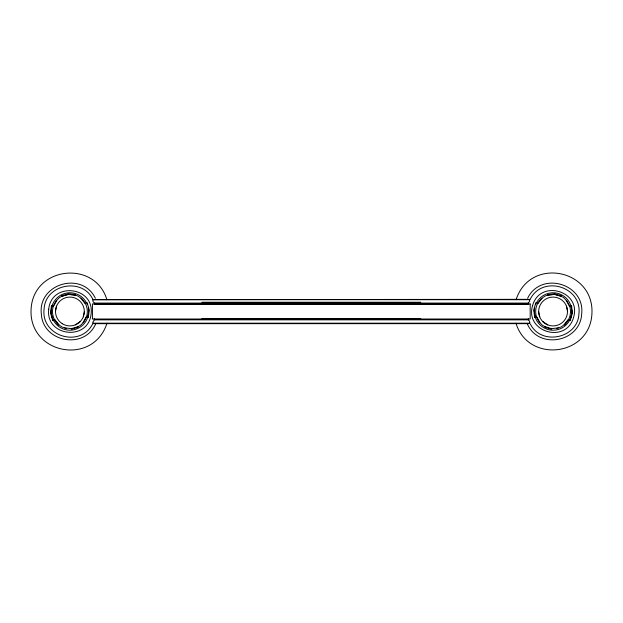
<?xml version="1.0" encoding="UTF-8"?>
<svg xmlns="http://www.w3.org/2000/svg" width="623" height="623" viewBox="0 0 623 623"><rect width="100%" height="100%" fill="white"/><g stroke="black" fill="none" stroke-linecap="round" stroke-linejoin="round"><path stroke-width="0.93" d="M94.322 319.848L528.288 319.848L529.363 320.931L529.846 322.659L529.254 323.672L93.364 323.672L92.804 322.192L94.322 319.848L94.353 318.719M92.772 299.694L93.146 301.773L94.353 303.074L528.265 303.074L529.682 301.252L529.441 299.328L92.772 299.694L529.846 299.694M534.698 307.941L534.363 311.835L535.001 317.216L534.191 309.857M55.502 311.274L56.537 306.127M84.323 311.726L83.287 316.873M51.444 305.659L50.611 313.174L52.721 320.44M88.809 309.857L87.999 317.216L88.637 311.835L88.302 307.941M88.388 317.333L89.214 309.826L87.103 302.56M528.265 318.719L528.288 319.848M535.897 302.56L533.786 309.826L534.612 317.333M570.279 320.44L572.389 313.174L571.556 305.659M516.078 299.749C530.103 256.1 595.51 269.206 591.85 314.872C588.751 356.52 528.07 363.201 515.984 323.22M95.802 323.594C84.829 349.97 42.816 342.44 41.328 313.984C37.777 283.613 82.08 270.725 95.374 298.261M107.016 323.22C92.617 367.336 26.602 353.412 31.236 307.24C35.145 266.231 95.163 260.204 106.922 299.749M53.181 306.212L55.805 301.267L59.255 297.708L63.577 295.263M86.652 316.788L84.027 321.733L80.569 325.292L76.255 327.737M53.531 306.321L56.755 300.45M83.077 322.55L86.301 316.679M527.626 298.261C540.92 270.725 585.223 283.613 581.672 313.984C580.184 342.44 538.171 349.97 527.198 323.594M530.072 299.538C542.088 274.642 582.139 286.292 578.931 313.743C578.019 338.414 541.146 346.193 530.352 323.991M92.648 323.991C80.063 348.6 40.293 336.038 44.132 308.658C45.604 284.018 82.649 277.087 92.928 299.538M537.517 303.409L540.951 298.985L544.969 296.081L549.642 294.414M568.659 319.591L565.217 324.015L561.206 326.919L556.526 328.586M537.836 303.572L542.033 298.339M564.142 324.661L568.332 319.428M564.508 325.097L568.838 319.685M80.18 321.616L75.266 324.887M61.724 295.746L68.374 293.815L75.266 294.57M61.989 296.252L68.429 294.375L75.118 295.029M77.844 326.748L71.404 328.625L64.737 327.885M71.45 329.185L78.101 327.254M61.95 296.174L68.429 294.375L75.095 295.115M547.734 294.57L554.626 293.815L561.276 295.746M547.905 295.115L554.571 294.375L561.05 296.174M558.263 327.885L551.596 328.625L545.156 326.748M547.882 295.029L554.571 294.375L561.012 296.252M201.875 302.233L420.743 302.233M201.875 318.719L420.743 318.719M92.811 323.181L529.807 323.181M544.899 327.254L551.55 329.185M73.358 294.414L78.031 296.081L82.049 298.985L85.483 303.409M66.474 328.586L61.794 326.919L57.783 324.015L54.341 319.591M547.734 324.887L542.82 321.616M559.423 295.263L563.745 297.708L567.195 301.267L569.819 306.212M546.745 327.737L542.431 325.292L538.973 321.733L536.348 316.788M80.967 298.339L85.164 303.572M54.668 319.428L58.858 324.661M54.162 319.685L58.492 325.097M566.245 300.45L569.469 306.321M536.699 316.679L539.923 322.55M566.463 306.127L567.498 311.274M539.713 316.873L538.677 311.726M528.265 303.074L528.265 304.297L94.353 304.297L94.353 303.074M569.508 305.659A17.428 17.428 0 0 1 568.254 320.082M536.668 317.341A17.428 17.428 0 0 1 537.922 302.918M570.325 318.805A18.729 18.729 0 0 1 534.846 315.721M535.842 304.195A18.729 18.729 0 0 1 571.33 307.279M85.078 302.918A17.428 17.428 0 0 1 86.332 317.341M54.746 320.09A17.428 17.428 0 0 1 53.492 305.659M88.155 315.721A18.729 18.729 0 0 1 52.675 318.805M51.67 307.279A18.729 18.729 0 0 1 87.158 304.195M48.726 309.164C45.277 336.685 88.489 341.443 91.106 313.836C94.556 286.315 51.343 281.557 48.726 309.164M571.805 311.165L571.47 315.059L569.913 320.245L571.976 313.143L571.166 305.784L571.805 311.165M51.834 305.784L51.024 313.143L53.087 320.245L51.53 315.059L51.195 311.165L51.834 305.784M532.61 305.543C524.465 332.059 566.214 344.2 573.557 317.457C581.703 290.941 539.954 278.8 532.61 305.543M530.181 303.962L92.438 303.962L92.438 319.007L530.181 319.007L530.181 303.962M542.75 321.554A14.415 14.415 0 0 0 566.953 315.425A14.415 14.415 0 0 0 549.548 297.529A14.415 14.415 0 0 0 542.75 321.554M62.245 323.703A14.415 14.415 0 0 0 84.315 312.037A14.415 14.415 0 0 0 63.18 298.76A14.415 14.415 0 0 0 62.245 323.703"/></g></svg>
